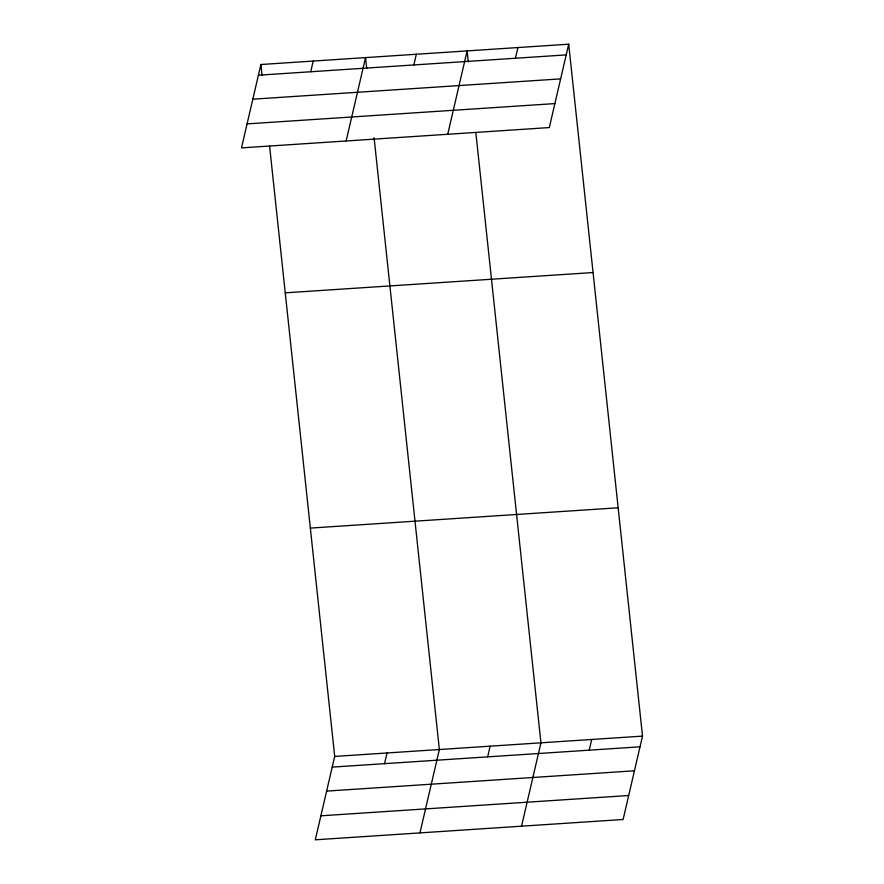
<?xml version="1.0" encoding="UTF-8"?>
<svg xmlns="http://www.w3.org/2000/svg" width="884" height="884" viewBox="0 0 884 884"><rect width="100%" height="100%" fill="white"/><g stroke="black" fill="none" stroke-linecap="round" stroke-linejoin="round"><path stroke-width="1.33" d="M260.89 64.51L241.487 147.882L549.296 127.572L568.699 44.2L260.89 64.51L262.051 75.383M310.726 71.748L313.212 61.051M346.141 140.976L365.545 57.604L366.705 68.477M413.845 64.941L416.331 54.255M447.713 134.28L467.117 50.896L468.277 61.77M269.587 146.059L334.704 756.428L315.301 839.8L623.109 819.49L642.513 736.118L568.699 44.2M515.416 58.245L517.913 47.548M384.54 763.666L387.037 752.969M419.955 832.894L439.359 749.521L374.098 137.793M487.659 756.859L490.145 746.173M521.538 826.197L540.942 742.814L475.824 132.445M589.241 750.162L591.727 739.466M258.393 75.206L566.213 54.896M252.813 99.185L560.633 78.875M247.067 123.893L554.876 103.594M285.245 292.836L593.053 272.537M310.339 528.091L618.159 507.781M334.704 756.428L642.513 736.118M332.218 767.113L640.027 746.814M326.638 791.103L634.447 770.793M320.881 815.81L628.701 795.512"/></g></svg>
